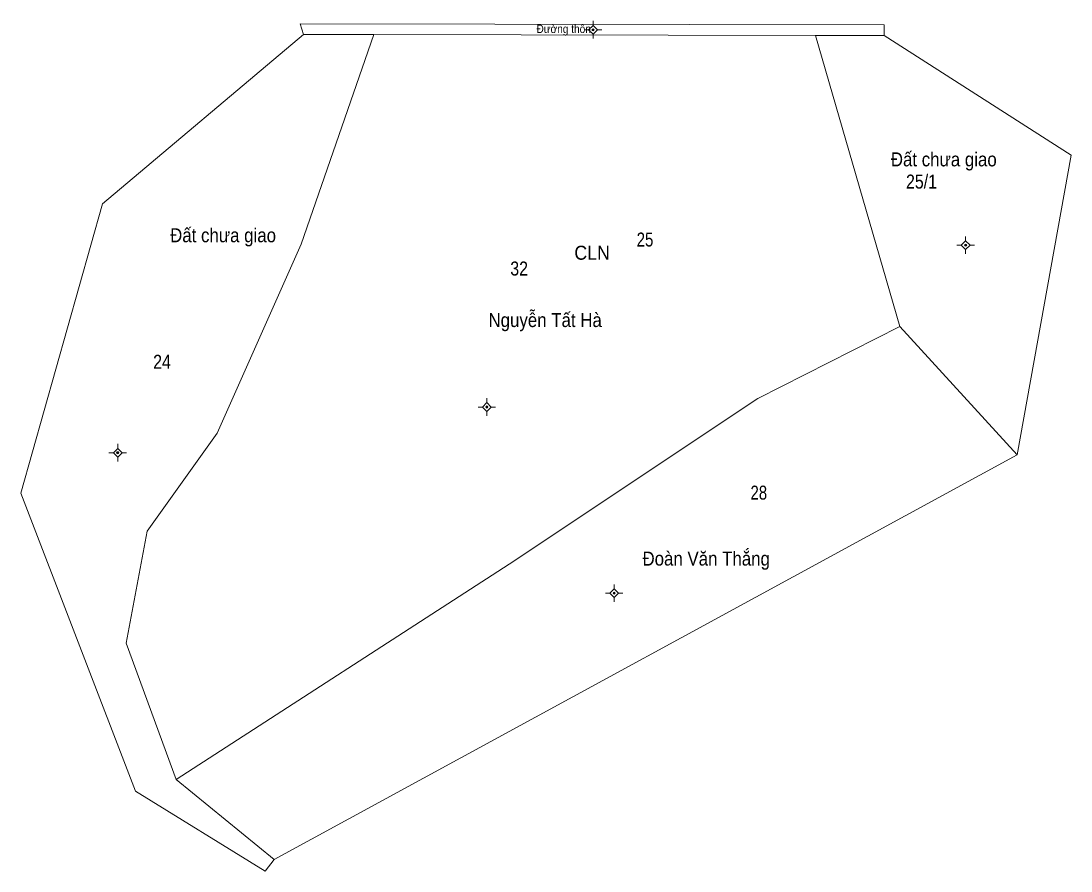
# Model space of a CAD drawing. Header units: metres. Extents: x 538455 to 541653, y 1847238 to 1851303.
# Drawn here: x 538455 to 538604.9, y 1851016.4 to 1851137.9 of the extents above; entities that cross this region are included whole.
import ezdxf
from ezdxf.enums import TextEntityAlignment as Align

# ---------------------------------------------------------------- set-up
doc = ezdxf.new("R2010")
doc.units = ezdxf.units.M
for name, color, linetype in [('1', 7, 'Continuous'), ('2', 7, 'Continuous'), ('3', 7, 'Continuous'), ('4', 7, 'Continuous')]:
    doc.layers.add(name, color=color, linetype=linetype)
for name, color, linetype, lineweight in [('11', 7, 'Continuous', 13), ('22', 7, 'Continuous', 13), ('5', 7, 'Continuous', 13)]:
    doc.layers.add(name, color=color, linetype=linetype, lineweight=lineweight)

msp = doc.modelspace()

# ---------------------------------------------------------------- hatches: boundary and pattern name
at = {"layer": '11'}
for points in [[(538536.84, 1851136.6, 1), (538536.54, 1851136.6, 1)], [(538590.05, 1851105.83, 1), (538589.75, 1851105.83, 1)], [(538521.67, 1851082.72, 1), (538521.37, 1851082.72, 1)], [(538468.95, 1851076.19, 1), (538468.65, 1851076.19, 1)], [(538539.86, 1851056.14, 1), (538539.56, 1851056.14, 1)]]:
    msp.add_hatch(color=256, dxfattribs=at).paths.add_polyline_path(points)

# ---------------------------------------------------------------- linework, layer by layer
for p, q in [((538536.69, 1851137.85), (538536.69, 1851137.23)), ((538536.06, 1851136.6), (538535.44, 1851136.6)), ((538537.94, 1851136.6), (538537.31, 1851136.6)), ((538536.69, 1851135.97), (538536.69, 1851135.35)), ((538589.9, 1851107.08), (538589.9, 1851106.45)), ((538589.27, 1851105.83), (538588.65, 1851105.83)), ((538589.9, 1851105.21), (538589.9, 1851104.58)), ((538591.15, 1851105.83), (538590.53, 1851105.83)), ((538521.52, 1851083.97), (538521.52, 1851083.35)), ((538520.89, 1851082.72), (538520.27, 1851082.72)), ((538522.77, 1851082.72), (538522.15, 1851082.72)), ((538521.52, 1851082.09), (538521.52, 1851081.47)), ((538468.8, 1851077.44), (538468.8, 1851076.81)), ((538468.18, 1851076.19), (538467.55, 1851076.19)), ((538468.8, 1851075.57), (538468.8, 1851074.94)), ((538470.05, 1851076.19), (538469.43, 1851076.19)), ((538539.71, 1851057.39), (538539.71, 1851056.77)), ((538539.09, 1851056.14), (538538.46, 1851056.14)), ((538539.71, 1851055.51), (538539.71, 1851054.89)), ((538540.96, 1851056.14), (538540.33, 1851056.14))]:
    msp.add_line(p, q, dxfattribs=at)
for points in [[(538536.69, 1851137.23), (538536.06, 1851136.6), (538536.69, 1851135.97), (538537.31, 1851136.6)], [(538589.9, 1851106.45), (538589.27, 1851105.83), (538589.9, 1851105.21), (538590.53, 1851105.83)], [(538521.52, 1851083.35), (538520.89, 1851082.72), (538521.52, 1851082.09), (538522.15, 1851082.72)], [(538468.8, 1851076.81), (538468.18, 1851076.19), (538468.8, 1851075.57), (538469.43, 1851076.19)], [(538539.71, 1851056.77), (538539.09, 1851056.14), (538539.71, 1851055.51), (538540.33, 1851056.14)]]:
    msp.add_lwpolyline(points, close=True, dxfattribs=at)
for centre in [(538536.69, 1851136.6), (538589.9, 1851105.83), (538521.52, 1851082.72), (538468.8, 1851076.19), (538539.71, 1851056.14)]:
    msp.add_circle(centre, 0.15, dxfattribs=at)
at = {"layer": '22'}
msp.add_lwpolyline([(538494.84, 1851137.43), (538495.34, 1851135.93), (538505.4, 1851135.91), (538568.48, 1851135.8), (538578.27, 1851135.78), (538578.27, 1851137.28)], close=True, dxfattribs=at)
at = {"layer": '5'}
for p in [(538568.48, 1851135.8), (538597.27, 1851075.87)]:
    msp.add_line(p, (538580.52, 1851094.2), dxfattribs=at)
for points in [[(538495.34, 1851135.93), (538466.62, 1851111.76), (538454.99, 1851070.42), (538471.32, 1851027.84), (538489.88, 1851016.45), (538491.16, 1851018.09)], [(538505.4, 1851135.91), (538495, 1851106), (538483, 1851079), (538473, 1851065), (538470, 1851049), (538477.17, 1851029.53), (538491.16, 1851018.09), (538597.27, 1851075.87)], [(538597.27, 1851075.87), (538604.95, 1851118.7), (538578.27, 1851135.78)], [(538580.52, 1851094.2), (538560.21, 1851083.94), (538524.73, 1851060.25), (538477.17, 1851029.53)]]:
    msp.add_lwpolyline(points, dxfattribs=at)

# ---------------------------------------------------------------- texts
at = {"layer": '1', "width": 0.9}
for s, height, p in [('Đường thôn', 1.2, (538532.495, 1851136.13)), ('Đất chưa giao', 2, (538586.78, 1851117.09)), ('Đất chưa giao', 2, (538483.85, 1851106.25)), ('Nguyễn Tất Hà', 2, (538529.85, 1851094.14)), ('Đoàn Văn Thắng', 2, (538552.85, 1851060.07))]:
    msp.add_text(s, height=height, dxfattribs=at).set_placement(p, align=Align.CENTER)
at = {"layer": '2'}
for s, width, p in [('25/1', 0.85, (538583.6, 1851113.92)), ('25', 0.8, (538544.11, 1851105.64)), ('24', 0.85, (538475.13, 1851088.18)), ('28', 0.8, (538560.365, 1851069.49))]:
    msp.add_text(s, height=2, dxfattribs=dict(at, width=width)).set_placement(p, align=Align.CENTER)
at = {"layer": '3', "width": 0.95}
msp.add_text('CLN', height=2, dxfattribs=at).set_placement((538539.1, 1851103.75), align=Align.RIGHT)
at = {"layer": '4', "width": 0.85}
msp.add_text('32', height=2, dxfattribs=at).set_placement((538526.135, 1851101.5), align=Align.CENTER)

doc.saveas('drawing.dxf')
